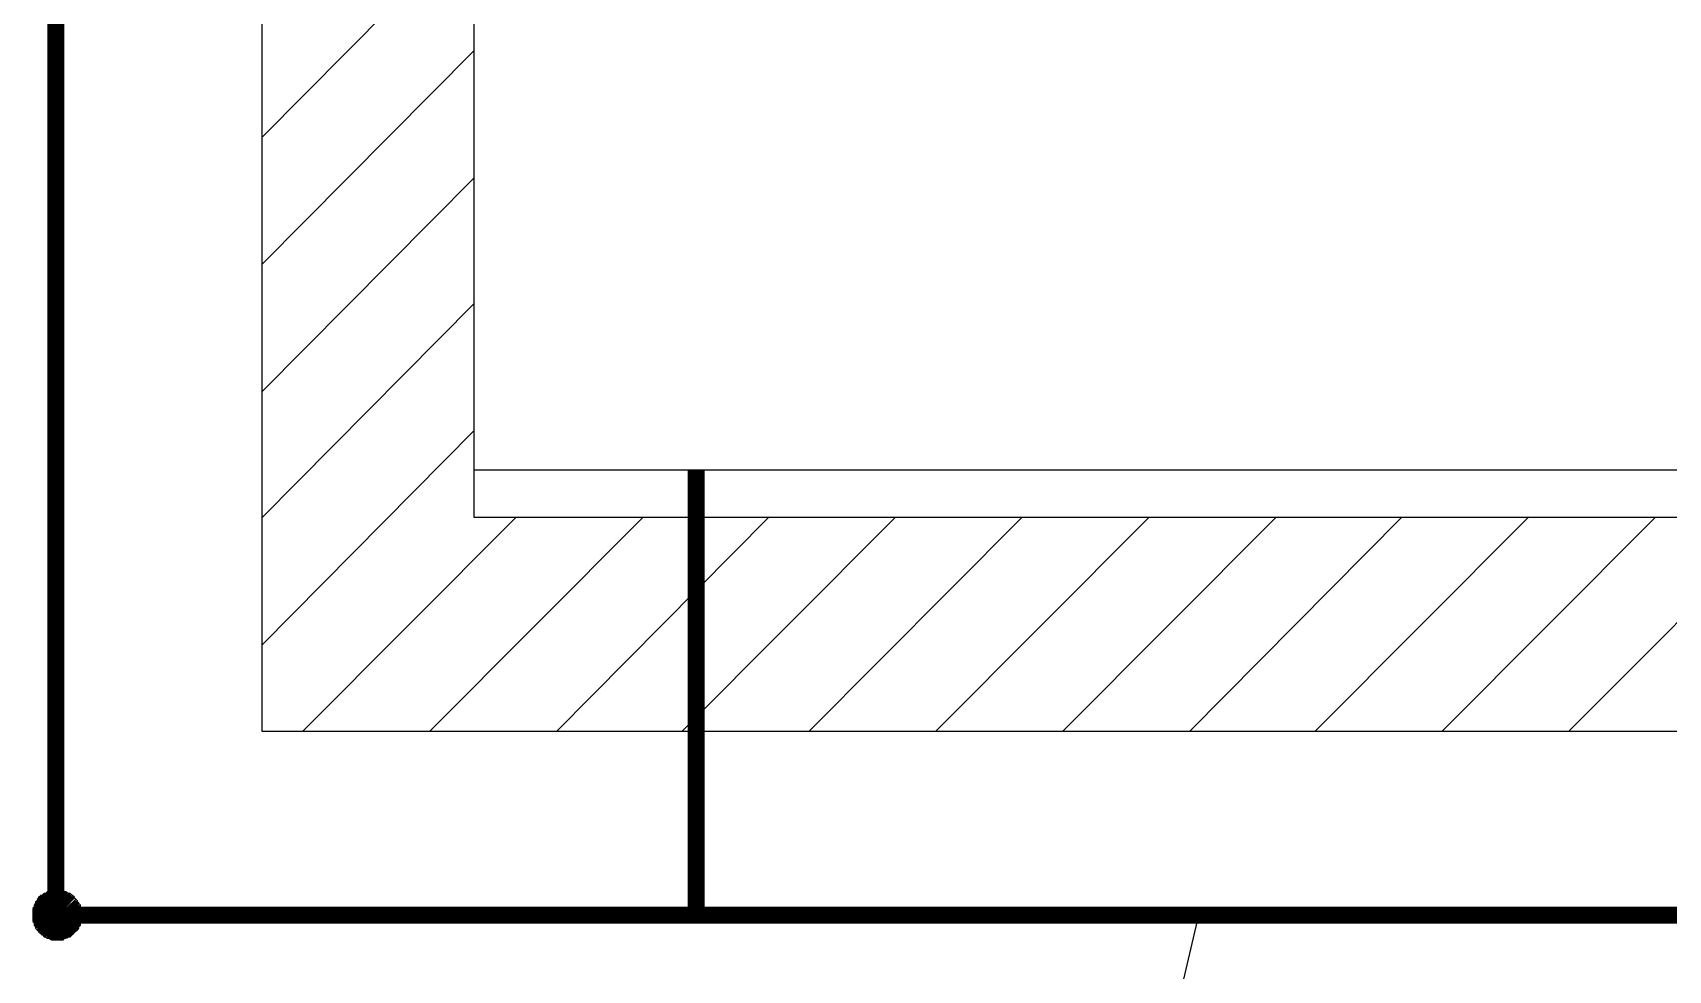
# Model space of a CAD drawing. Extents: x 2969 to 3809, y -1283 to -33.
# Drawn here: x 3070.6 to 3130.3, y -924.3 to -890.1 of the extents above; entities that cross this region are included whole.
import ezdxf

# ---------------------------------------------------------------- set-up
doc = ezdxf.new("R2010")
doc.units = 0
doc.header["$LTSCALE"] = 10
for name, color, linetype in [('填充', 8, 'Continuous'), ('轮廓', 7, 'Continuous'), ('钢筋', 4, 'Continuous')]:
    doc.layers.add(name, color=color, linetype=linetype)

msp = doc.modelspace()

# ---------------------------------------------------------------- linework, layer by layer
at = {"layer": '填充'}
for points in [[(3079.005, -893.955), (3086.739, -886.147)], [(3079.005, -898.589), (3086.739, -890.787)], [(3079.005, -903.229), (3086.739, -895.431)], [(3079.005, -907.819), (3086.739, -900.021)], [(3079.005, -912.462), (3086.739, -904.654)], [(3080.478, -915.628), (3088.266, -907.819)], [(3085.106, -915.628), (3092.894, -907.819)], [(3089.738, -915.628), (3097.472, -907.819)], [(3094.312, -915.628), (3102.101, -907.819)], [(3098.945, -915.628), (3106.722, -907.819)], [(3103.573, -915.628), (3111.354, -907.819)], [(3108.195, -915.628), (3115.983, -907.819)], [(3112.827, -915.628), (3120.561, -907.819)], [(3117.401, -915.628), (3125.189, -907.819)], [(3122.033, -915.628), (3129.821, -907.819)], [(3126.662, -915.628), (3134.45, -907.819)]]:
    msp.add_lwpolyline(points, dxfattribs=at)
at = {"layer": '轮廓'}
for points in [[(3079.005, -915.628), (3079.005, -871.267)], [(3086.739, -907.819), (3086.739, -879.024)], [(3086.739, -906.087), (3149.336, -906.087)], [(3149.336, -907.819), (3086.739, -907.819)], [(3157.124, -915.628), (3079.005, -915.628)]]:
    msp.add_lwpolyline(points, dxfattribs=at)
at = {"layer": '钢筋', "const_width": 0.625}
for points in [[(3071.482, -864.519), (3071.482, -922.324)], [(3094.836, -922.324), (3094.836, -906.087)], [(3071.482, -922.324), (3164.592, -922.324)]]:
    msp.add_lwpolyline(points, dxfattribs=at)
at = {"layer": '钢筋'}
for points in [[(3072.431, -922.324), (3072.431, -922.271), (3072.431, -922.164), (3072.377, -922.111), (3072.377, -922.066), (3072.377, -921.96), (3072.326, -921.906), (3072.271, -921.853), (3072.271, -921.799), (3072.217, -921.746), (3072.166, -921.693), (3072.111, -921.639), (3072.057, -921.586), (3072.006, -921.533), (3071.951, -921.533), (3071.846, -921.479), (3071.791, -921.479), (3071.748, -921.426), (3071.693, -921.426), (3071.588, -921.426), (3071.537, -921.426), (3071.482, -921.426), (3071.377, -921.426), (3071.322, -921.426), (3071.268, -921.479), (3071.162, -921.479), (3071.108, -921.533), (3071.057, -921.533), (3071.013, -921.586), (3070.959, -921.639), (3070.904, -921.693), (3070.853, -921.746), (3070.799, -921.799), (3070.744, -921.853), (3070.744, -921.906), (3070.693, -921.96), (3070.693, -922.066), (3070.639, -922.111), (3070.639, -922.164), (3070.639, -922.271), (3070.639, -922.324), (3070.639, -922.378), (3070.639, -922.484), (3070.639, -922.538), (3070.693, -922.591), (3070.693, -922.698), (3070.744, -922.751), (3070.744, -922.804), (3070.799, -922.858), (3070.853, -922.902), (3070.904, -922.956), (3070.959, -923.009), (3071.013, -923.062), (3071.057, -923.115), (3071.108, -923.115), (3071.162, -923.169), (3071.268, -923.169), (3071.322, -923.222), (3071.377, -923.222), (3071.482, -923.222), (3071.537, -923.222), (3071.588, -923.222), (3071.693, -923.222), (3071.748, -923.222), (3071.791, -923.169), (3071.846, -923.169), (3071.951, -923.115), (3072.006, -923.115), (3072.057, -923.062), (3072.111, -923.009), (3072.166, -922.956), (3072.217, -922.902), (3072.271, -922.858), (3072.271, -922.804), (3072.326, -922.751), (3072.377, -922.698), (3072.377, -922.591), (3072.377, -922.538), (3072.431, -922.484), (3072.431, -922.378), (3072.431, -922.324)], [(3070.639, -922.066), (3071.268, -921.426)], [(3070.639, -922.066), (3071.268, -921.426)], [(3070.639, -922.111), (3071.268, -921.426)], [(3070.639, -922.111), (3071.268, -921.426)], [(3070.639, -922.111), (3071.322, -921.426)], [(3070.639, -922.111), (3071.322, -921.426)], [(3070.639, -922.111), (3071.322, -921.426)], [(3070.639, -922.111), (3071.322, -921.426)], [(3070.639, -922.111), (3071.322, -921.426)], [(3070.639, -922.111), (3071.322, -921.426)], [(3070.639, -922.111), (3071.322, -921.426)], [(3070.639, -922.111), (3071.322, -921.426)], [(3070.639, -922.111), (3071.322, -921.426)], [(3070.639, -922.111), (3071.322, -921.426)], [(3070.639, -922.111), (3071.322, -921.426)], [(3070.639, -922.111), (3071.322, -921.426)], [(3070.639, -922.111), (3071.322, -921.426)], [(3070.639, -922.111), (3071.322, -921.426)], [(3070.639, -922.111), (3071.322, -921.426)], [(3070.639, -922.164), (3071.322, -921.426)], [(3070.639, -922.164), (3071.322, -921.426)], [(3070.639, -922.164), (3071.377, -921.426)], [(3070.639, -922.164), (3071.377, -921.426)], [(3070.639, -922.164), (3071.377, -921.426)], [(3070.639, -922.164), (3071.377, -921.426)], [(3070.639, -922.164), (3071.377, -921.426)], [(3070.639, -922.164), (3071.377, -921.426)], [(3070.639, -922.164), (3071.377, -921.426)], [(3070.639, -922.164), (3071.377, -921.426)], [(3070.639, -922.164), (3071.377, -921.426)], [(3070.639, -922.164), (3071.377, -921.426)], [(3070.639, -922.164), (3071.377, -921.426)], [(3070.639, -922.164), (3071.377, -921.426)], [(3070.639, -922.164), (3071.377, -921.426)], [(3070.639, -922.164), (3071.377, -921.426)], [(3070.639, -922.164), (3071.377, -921.426)], [(3070.639, -922.164), (3071.377, -921.426)], [(3070.639, -922.164), (3071.377, -921.426)], [(3070.639, -922.217), (3071.377, -921.426)], [(3070.639, -922.217), (3071.377, -921.426)], [(3070.639, -922.217), (3071.428, -921.426)], [(3070.639, -922.217), (3071.428, -921.426)], [(3070.639, -922.217), (3071.428, -921.426)], [(3070.639, -922.217), (3071.428, -921.426)], [(3070.639, -922.217), (3071.428, -921.426)], [(3070.639, -922.217), (3071.428, -921.426)], [(3070.639, -922.217), (3071.428, -921.426)], [(3070.639, -922.217), (3071.428, -921.426)], [(3070.639, -922.217), (3071.428, -921.426)], [(3070.639, -922.217), (3071.428, -921.426)], [(3070.639, -922.217), (3071.428, -921.426)], [(3070.639, -922.217), (3071.428, -921.426)], [(3070.639, -922.217), (3071.428, -921.426)], [(3070.639, -922.217), (3071.428, -921.426)], [(3070.639, -922.217), (3071.428, -921.426)], [(3070.639, -922.217), (3071.428, -921.426)], [(3070.639, -922.217), (3071.428, -921.426)], [(3070.639, -922.217), (3071.428, -921.426)], [(3070.639, -922.271), (3071.428, -921.426)], [(3070.639, -922.271), (3071.428, -921.426)], [(3070.639, -922.271), (3071.428, -921.426)], [(3070.639, -922.271), (3071.482, -921.426)], [(3070.639, -922.271), (3071.482, -921.426)], [(3070.639, -922.271), (3071.482, -921.426)], [(3070.639, -922.271), (3071.482, -921.426)], [(3070.639, -922.271), (3071.482, -921.426)], [(3070.639, -922.271), (3071.482, -921.426)], [(3070.639, -922.271), (3071.482, -921.426)], [(3070.639, -922.271), (3071.482, -921.426)], [(3070.639, -922.271), (3071.482, -921.426)], [(3070.639, -922.271), (3071.482, -921.426)], [(3070.639, -922.271), (3071.482, -921.426)], [(3070.639, -922.271), (3071.482, -921.426)], [(3070.639, -922.271), (3071.482, -921.426)], [(3070.639, -922.271), (3071.482, -921.426)], [(3070.639, -922.271), (3071.482, -921.426)], [(3070.639, -922.271), (3071.482, -921.426)], [(3070.639, -922.271), (3071.482, -921.426)], [(3070.639, -922.271), (3071.482, -921.426)], [(3070.639, -922.324), (3071.482, -921.426)], [(3070.639, -922.324), (3071.482, -921.426)], [(3070.639, -922.324), (3071.482, -921.426)], [(3070.639, -922.324), (3071.537, -921.426)], [(3070.639, -922.324), (3071.537, -921.426)], [(3070.639, -922.324), (3071.537, -921.426)], [(3070.639, -922.324), (3071.537, -921.426)], [(3070.639, -922.324), (3071.537, -921.426)], [(3070.639, -922.324), (3071.537, -921.426)], [(3070.639, -922.324), (3071.537, -921.426)], [(3070.639, -922.324), (3071.537, -921.426)], [(3070.639, -922.324), (3071.537, -921.426)], [(3070.639, -922.324), (3071.537, -921.426)], [(3070.639, -922.324), (3071.537, -921.426)], [(3070.639, -922.324), (3071.537, -921.426)], [(3070.639, -922.324), (3071.537, -921.426)], [(3070.639, -922.324), (3071.537, -921.426)], [(3070.639, -922.324), (3071.537, -921.426)], [(3070.639, -922.324), (3071.537, -921.426)], [(3070.639, -922.324), (3071.537, -921.426)], [(3070.639, -922.324), (3071.537, -921.426)], [(3070.639, -922.324), (3071.537, -921.426)], [(3070.639, -922.324), (3071.537, -921.426)], [(3070.639, -922.378), (3071.537, -921.426)], [(3070.639, -922.378), (3071.537, -921.426)], [(3070.639, -922.378), (3071.537, -921.426)], [(3070.639, -922.378), (3071.588, -921.426)], [(3070.639, -922.378), (3071.588, -921.426)], [(3070.639, -922.378), (3071.588, -921.426)], [(3070.639, -922.378), (3071.588, -921.426)], [(3070.639, -922.378), (3071.588, -921.426)], [(3070.639, -922.378), (3071.588, -921.426)], [(3070.639, -922.378), (3071.588, -921.426)], [(3070.639, -922.378), (3071.588, -921.426)], [(3070.639, -922.378), (3071.588, -921.426)], [(3070.639, -922.378), (3071.588, -921.426)], [(3070.639, -922.378), (3071.588, -921.426)], [(3070.639, -922.378), (3071.588, -921.426)], [(3070.639, -922.378), (3071.588, -921.426)], [(3070.639, -922.378), (3071.588, -921.426)], [(3070.639, -922.378), (3071.588, -921.426)], [(3070.639, -922.378), (3071.588, -921.426)], [(3070.639, -922.378), (3071.588, -921.426)], [(3070.639, -922.378), (3071.588, -921.426)], [(3070.639, -922.378), (3071.588, -921.426)], [(3070.639, -922.378), (3071.588, -921.426)], [(3070.639, -922.378), (3071.588, -921.426)], [(3070.639, -922.431), (3071.588, -921.426)], [(3070.639, -922.431), (3071.588, -921.426)], [(3070.639, -922.431), (3071.588, -921.426)], [(3070.639, -922.431), (3071.642, -921.426)], [(3070.639, -922.431), (3071.642, -921.426)], [(3070.639, -922.431), (3071.642, -921.426)], [(3070.639, -922.431), (3071.642, -921.426)], [(3070.639, -922.431), (3071.642, -921.426)], [(3070.639, -922.431), (3071.642, -921.426)], [(3070.639, -922.431), (3071.642, -921.426)], [(3070.639, -922.431), (3071.642, -921.426)], [(3070.639, -922.431), (3071.642, -921.426)], [(3070.639, -922.431), (3071.642, -921.426)], [(3070.639, -922.431), (3071.642, -921.426)], [(3070.639, -922.431), (3071.642, -921.426)], [(3070.639, -922.431), (3071.642, -921.426)], [(3070.639, -922.431), (3071.642, -921.426)], [(3070.639, -922.431), (3071.642, -921.426)], [(3070.639, -922.431), (3071.642, -921.426)], [(3070.639, -922.431), (3071.642, -921.426)], [(3070.639, -922.431), (3071.642, -921.426)], [(3070.639, -922.431), (3071.642, -921.426)], [(3070.639, -922.431), (3071.642, -921.426)], [(3070.639, -922.431), (3071.642, -921.426)], [(3070.639, -922.431), (3071.642, -921.426)], [(3070.639, -922.431), (3071.642, -921.426)], [(3070.639, -922.484), (3071.642, -921.426)], [(3070.639, -922.484), (3071.642, -921.426)], [(3070.639, -922.484), (3071.642, -921.426)], [(3070.639, -922.484), (3071.693, -921.426)], [(3070.639, -922.484), (3071.693, -921.426)], [(3070.639, -922.484), (3071.693, -921.426)], [(3070.639, -922.484), (3071.693, -921.426)], [(3070.639, -922.484), (3071.693, -921.426)], [(3070.639, -922.484), (3071.693, -921.426)], [(3070.639, -922.484), (3071.693, -921.426)], [(3070.639, -922.484), (3071.693, -921.426)], [(3070.639, -922.484), (3071.693, -921.426)], [(3070.639, -922.484), (3071.693, -921.426)], [(3070.639, -922.484), (3071.693, -921.426)], [(3070.639, -922.484), (3071.693, -921.426)], [(3070.639, -922.484), (3071.693, -921.426)], [(3070.639, -922.484), (3071.693, -921.426)], [(3070.639, -922.484), (3071.693, -921.426)], [(3070.639, -922.484), (3071.693, -921.426)], [(3070.639, -922.484), (3071.693, -921.426)], [(3070.639, -922.484), (3071.693, -921.426)], [(3070.639, -922.484), (3071.693, -921.426)], [(3070.639, -922.484), (3071.693, -921.426)], [(3070.639, -922.484), (3071.693, -921.426)], [(3070.639, -922.484), (3071.693, -921.426)], [(3070.639, -922.484), (3071.693, -921.426)], [(3070.639, -922.538), (3071.693, -921.426)], [(3070.639, -922.538), (3071.693, -921.426)], [(3070.639, -922.538), (3071.693, -921.426)], [(3070.639, -922.538), (3071.693, -921.426)], [(3070.639, -922.538), (3071.748, -921.426)], [(3070.639, -922.538), (3071.748, -921.426)], [(3070.639, -922.538), (3071.748, -921.426)], [(3070.639, -922.538), (3071.748, -921.426)], [(3070.639, -922.538), (3071.748, -921.426)], [(3070.639, -922.538), (3071.748, -921.426)], [(3070.639, -922.538), (3071.748, -921.426)], [(3070.639, -922.538), (3071.748, -921.426)], [(3070.639, -922.538), (3071.748, -921.426)], [(3070.639, -922.538), (3071.748, -921.426)], [(3070.639, -922.538), (3071.748, -921.426)], [(3070.639, -922.538), (3071.748, -921.426)], [(3070.639, -922.538), (3071.748, -921.426)], [(3070.639, -922.538), (3071.748, -921.426)], [(3070.639, -922.538), (3071.748, -921.426)], [(3070.639, -922.538), (3071.748, -921.426)], [(3070.639, -922.538), (3071.748, -921.426)], [(3070.639, -922.538), (3071.748, -921.426)], [(3070.639, -922.538), (3071.748, -921.426)], [(3070.639, -922.538), (3071.748, -921.426)], [(3070.639, -922.538), (3071.748, -921.426)], [(3070.639, -922.538), (3071.748, -921.426)], [(3070.639, -922.538), (3071.748, -921.426)], [(3070.639, -922.538), (3071.748, -921.426)], [(3070.639, -922.538), (3071.748, -921.426)], [(3070.639, -922.591), (3071.748, -921.426)], [(3070.639, -922.066), (3071.268, -921.479)], [(3070.639, -922.066), (3071.268, -921.479)], [(3070.639, -922.066), (3071.268, -921.479)], [(3070.639, -922.066), (3071.268, -921.479)], [(3070.639, -922.066), (3071.268, -921.479)], [(3070.639, -922.066), (3071.268, -921.479)], [(3070.639, -922.591), (3071.748, -921.479)], [(3070.639, -922.591), (3071.748, -921.479)], [(3070.639, -922.591), (3071.748, -921.479)], [(3070.639, -922.591), (3071.791, -921.479)], [(3070.639, -922.591), (3071.791, -921.479)], [(3070.639, -922.591), (3071.791, -921.479)], [(3070.639, -922.591), (3071.791, -921.479)], [(3070.639, -922.591), (3071.791, -921.479)], [(3070.639, -922.591), (3071.791, -921.479)], [(3070.639, -922.591), (3071.791, -921.479)], [(3070.639, -922.591), (3071.791, -921.479)], [(3070.693, -921.96), (3071.162, -921.479)], [(3070.693, -921.96), (3071.162, -921.479)], [(3070.693, -921.96), (3071.162, -921.479)], [(3070.693, -921.96), (3071.162, -921.479)], [(3070.693, -921.96), (3071.162, -921.479)], [(3070.693, -921.96), (3071.162, -921.479)], [(3070.693, -921.96), (3071.162, -921.479)], [(3070.693, -921.96), (3071.162, -921.479)], [(3070.693, -921.96), (3071.162, -921.479)], [(3070.693, -921.96), (3071.162, -921.479)], [(3070.693, -921.96), (3071.162, -921.479)], [(3070.693, -922.013), (3071.162, -921.479)], [(3070.693, -922.013), (3071.217, -921.479)], [(3070.693, -922.013), (3071.217, -921.479)], [(3070.693, -922.013), (3071.217, -921.479)], [(3070.693, -922.013), (3071.217, -921.479)], [(3070.693, -922.013), (3071.217, -921.479)], [(3070.693, -922.013), (3071.217, -921.479)], [(3070.693, -922.013), (3071.217, -921.479)], [(3070.693, -922.013), (3071.217, -921.479)], [(3070.693, -922.013), (3071.217, -921.479)], [(3070.693, -922.013), (3071.217, -921.479)], [(3070.693, -922.013), (3071.217, -921.479)], [(3070.693, -922.013), (3071.217, -921.479)], [(3070.693, -922.013), (3071.217, -921.479)], [(3070.693, -922.066), (3071.217, -921.479)], [(3070.693, -922.066), (3071.217, -921.479)], [(3070.693, -922.066), (3071.268, -921.479)], [(3070.693, -922.066), (3071.268, -921.479)], [(3070.693, -922.066), (3071.268, -921.479)], [(3070.693, -922.066), (3071.268, -921.479)], [(3070.693, -922.066), (3071.268, -921.479)], [(3070.693, -922.066), (3071.268, -921.479)], [(3070.693, -922.591), (3071.791, -921.479)], [(3070.693, -922.591), (3071.791, -921.479)], [(3070.693, -922.591), (3071.791, -921.479)], [(3070.693, -922.591), (3071.791, -921.479)], [(3070.693, -922.591), (3071.791, -921.479)], [(3070.693, -922.591), (3071.791, -921.479)], [(3070.693, -922.591), (3071.791, -921.479)], [(3070.693, -922.591), (3071.791, -921.479)], [(3070.693, -922.591), (3071.791, -921.479)], [(3070.693, -922.591), (3071.791, -921.479)], [(3070.693, -922.591), (3071.791, -921.479)], [(3070.693, -922.591), (3071.791, -921.479)], [(3070.693, -922.591), (3071.791, -921.479)], [(3070.693, -922.591), (3071.791, -921.479)], [(3070.693, -922.591), (3071.791, -921.479)], [(3070.693, -922.591), (3071.791, -921.479)], [(3070.693, -922.591), (3071.791, -921.479)], [(3070.693, -922.645), (3071.791, -921.479)], [(3070.693, -922.645), (3071.791, -921.479)], [(3070.693, -922.645), (3071.791, -921.479)], [(3070.693, -922.645), (3071.791, -921.479)], [(3070.693, -922.645), (3071.791, -921.479)], [(3070.693, -922.645), (3071.846, -921.479)], [(3070.693, -922.645), (3071.846, -921.479)], [(3070.693, -922.645), (3071.846, -921.479)], [(3070.693, -922.645), (3071.846, -921.479)], [(3070.693, -922.645), (3071.846, -921.479)], [(3070.693, -922.645), (3071.846, -921.479)], [(3070.693, -922.645), (3071.846, -921.479)], [(3070.693, -922.645), (3071.846, -921.479)], [(3070.693, -922.645), (3071.846, -921.479)], [(3070.693, -922.645), (3071.846, -921.479)], [(3070.693, -922.645), (3071.846, -921.479)], [(3070.693, -922.645), (3071.846, -921.479)], [(3070.693, -922.645), (3071.846, -921.479)], [(3070.693, -922.645), (3071.846, -921.479)], [(3070.693, -922.645), (3071.846, -921.479)], [(3070.693, -922.645), (3071.846, -921.479)], [(3070.693, -922.645), (3071.846, -921.479)], [(3070.693, -922.645), (3071.846, -921.479)], [(3070.693, -922.645), (3071.846, -921.479)], [(3070.693, -922.645), (3071.846, -921.479)], [(3070.693, -922.645), (3071.846, -921.479)], [(3070.693, -922.645), (3071.846, -921.479)], [(3070.693, -922.645), (3071.846, -921.479)], [(3070.693, -922.645), (3071.846, -921.479)], [(3070.693, -922.645), (3071.846, -921.479)], [(3070.693, -922.645), (3071.846, -921.479)], [(3070.693, -922.645), (3071.846, -921.479)], [(3070.693, -922.698), (3071.846, -921.479)], [(3070.693, -922.698), (3071.846, -921.479)], [(3070.693, -922.698), (3071.846, -921.479)], [(3070.693, -922.698), (3071.846, -921.479)], [(3070.693, -922.698), (3071.9, -921.479)], [(3070.693, -922.698), (3071.9, -921.479)], [(3070.693, -922.698), (3071.9, -921.479)], [(3070.693, -922.698), (3071.9, -921.479)], [(3070.693, -922.698), (3071.9, -921.479)], [(3070.693, -922.698), (3071.9, -921.479)], [(3070.693, -922.698), (3071.9, -921.479)], [(3070.693, -922.698), (3071.9, -921.479)], [(3070.693, -922.698), (3071.9, -921.479)], [(3070.693, -922.698), (3071.9, -921.479)], [(3070.693, -922.698), (3071.9, -921.479)], [(3070.693, -922.698), (3071.9, -921.479)], [(3070.693, -922.698), (3071.9, -921.479)], [(3070.693, -922.698), (3071.9, -921.479)], [(3070.693, -922.698), (3071.9, -921.479)], [(3070.693, -922.698), (3071.9, -921.479)], [(3070.693, -922.698), (3071.9, -921.479)], [(3070.693, -922.698), (3071.9, -921.479)], [(3070.693, -922.698), (3071.9, -921.479)], [(3070.693, -922.698), (3071.9, -921.479)], [(3070.693, -921.96), (3071.108, -921.533)], [(3070.693, -921.96), (3071.162, -921.533)], [(3070.693, -922.698), (3071.9, -921.533)], [(3070.693, -922.698), (3071.9, -921.533)], [(3070.693, -922.698), (3071.9, -921.533)], [(3070.693, -922.698), (3071.9, -921.533)], [(3070.693, -922.698), (3071.9, -921.533)], [(3070.693, -922.698), (3071.9, -921.533)], [(3070.693, -922.698), (3071.9, -921.533)], [(3070.693, -922.698), (3071.9, -921.533)], [(3070.744, -921.853), (3071.057, -921.533)], [(3070.744, -921.853), (3071.057, -921.533)], [(3070.744, -921.853), (3071.057, -921.533)], [(3070.744, -921.853), (3071.057, -921.533)], [(3070.744, -921.853), (3071.057, -921.533)], [(3070.744, -921.906), (3071.057, -921.533)], [(3070.744, -921.906), (3071.057, -921.533)], [(3070.744, -921.906), (3071.108, -921.533)], [(3070.744, -921.906), (3071.108, -921.533)], [(3070.744, -921.906), (3071.108, -921.533)], [(3070.744, -921.906), (3071.108, -921.533)], [(3070.744, -921.906), (3071.108, -921.533)], [(3070.744, -921.906), (3071.108, -921.533)], [(3070.744, -921.906), (3071.108, -921.533)], [(3070.744, -921.906), (3071.108, -921.533)], [(3070.744, -921.906), (3071.108, -921.533)], [(3070.744, -922.698), (3071.9, -921.533)], [(3070.744, -922.751), (3071.9, -921.533)], [(3070.744, -922.751), (3071.9, -921.533)], [(3070.744, -922.751), (3071.9, -921.533)], [(3070.744, -922.751), (3071.9, -921.533)], [(3070.744, -922.751), (3071.9, -921.533)], [(3070.744, -922.751), (3071.951, -921.533)], [(3070.744, -922.751), (3071.951, -921.533)], [(3070.744, -922.751), (3071.951, -921.533)], [(3070.744, -922.751), (3071.951, -921.533)], [(3070.744, -922.751), (3071.951, -921.533)], [(3070.744, -922.751), (3071.951, -921.533)], [(3070.744, -922.751), (3071.951, -921.533)], [(3070.744, -922.751), (3071.951, -921.533)], [(3070.744, -922.751), (3071.951, -921.533)], [(3070.744, -922.751), (3071.951, -921.533)], [(3070.744, -922.751), (3071.951, -921.533)], [(3070.744, -922.751), (3071.951, -921.533)], [(3070.744, -922.751), (3071.951, -921.533)], [(3070.744, -922.751), (3071.951, -921.533)], [(3070.744, -922.751), (3071.951, -921.533)], [(3070.744, -922.751), (3071.951, -921.533)], [(3070.744, -922.751), (3071.951, -921.533)], [(3070.744, -922.751), (3071.951, -921.533)], [(3070.744, -922.751), (3071.951, -921.533)], [(3070.744, -922.751), (3071.951, -921.533)], [(3070.744, -922.751), (3071.951, -921.533)], [(3070.744, -922.751), (3071.951, -921.533)], [(3070.744, -922.751), (3071.951, -921.533)], [(3070.744, -922.751), (3071.951, -921.533)], [(3070.744, -922.751), (3071.951, -921.533)], [(3070.744, -922.751), (3071.951, -921.533)], [(3070.744, -922.751), (3071.951, -921.533)], [(3070.744, -922.751), (3071.951, -921.533)], [(3070.744, -922.751), (3071.951, -921.533)], [(3070.744, -922.751), (3071.951, -921.533)], [(3070.744, -922.804), (3071.951, -921.533)], [(3070.744, -922.804), (3071.951, -921.533)], [(3070.744, -922.804), (3071.951, -921.533)], [(3070.744, -922.804), (3071.951, -921.533)], [(3070.744, -922.804), (3071.951, -921.533)], [(3070.744, -922.804), (3072.006, -921.533)], [(3070.744, -922.804), (3072.006, -921.533)], [(3070.744, -922.804), (3072.006, -921.533)], [(3070.744, -922.804), (3072.006, -921.533)], [(3070.744, -922.804), (3072.006, -921.533)], [(3070.744, -922.804), (3072.006, -921.533)], [(3070.744, -922.804), (3072.006, -921.533)], [(3070.744, -922.804), (3072.006, -921.533)], [(3070.744, -922.804), (3072.006, -921.533)], [(3070.744, -922.804), (3072.006, -921.533)], [(3070.744, -922.804), (3072.006, -921.533)], [(3070.744, -922.804), (3072.006, -921.533)], [(3070.744, -922.804), (3072.006, -921.533)], [(3070.744, -922.804), (3072.006, -921.533)], [(3070.744, -922.804), (3072.006, -921.533)], [(3070.744, -922.804), (3072.006, -921.533)], [(3070.744, -921.853), (3071.057, -921.586)], [(3070.744, -921.853), (3071.057, -921.586)], [(3070.744, -922.804), (3072.006, -921.586)], [(3070.744, -922.804), (3072.006, -921.586)], [(3070.744, -922.804), (3072.006, -921.586)], [(3070.744, -922.804), (3072.006, -921.586)], [(3070.744, -922.804), (3072.006, -921.586)], [(3070.744, -922.804), (3072.006, -921.586)], [(3070.799, -921.799), (3070.959, -921.586)], [(3070.799, -921.799), (3071.013, -921.586)], [(3070.799, -921.799), (3071.013, -921.586)], [(3070.799, -921.799), (3071.013, -921.586)], [(3070.799, -921.799), (3071.013, -921.586)], [(3070.799, -921.799), (3071.013, -921.586)], [(3070.799, -921.799), (3071.013, -921.586)], [(3070.799, -921.853), (3071.013, -921.586)], [(3070.799, -922.804), (3072.006, -921.586)], [(3070.799, -922.804), (3072.006, -921.586)], [(3070.799, -922.804), (3072.006, -921.586)], [(3070.799, -922.804), (3072.006, -921.586)], [(3070.799, -922.804), (3072.006, -921.586)], [(3070.799, -922.804), (3072.006, -921.586)], [(3070.799, -922.804), (3072.006, -921.586)], [(3070.799, -922.804), (3072.006, -921.586)], [(3070.799, -922.804), (3072.006, -921.586)], [(3070.799, -922.804), (3072.006, -921.586)], [(3070.799, -922.858), (3072.006, -921.586)], [(3070.799, -922.858), (3072.006, -921.586)], [(3070.799, -922.858), (3072.006, -921.586)], [(3070.799, -922.858), (3072.006, -921.586)], [(3070.799, -922.858), (3072.006, -921.586)], [(3070.799, -922.858), (3072.057, -921.586)], [(3070.799, -922.858), (3072.057, -921.586)], [(3070.799, -922.858), (3072.057, -921.586)], [(3070.799, -922.858), (3072.057, -921.586)], [(3070.799, -922.858), (3072.057, -921.586)], [(3070.799, -922.858), (3072.057, -921.586)], [(3070.799, -922.858), (3072.057, -921.586)], [(3070.799, -922.858), (3072.057, -921.586)], [(3070.799, -922.858), (3072.057, -921.586)], [(3070.799, -922.858), (3072.057, -921.586)], [(3070.799, -922.858), (3072.057, -921.586)], [(3070.799, -922.858), (3072.057, -921.586)], [(3070.799, -922.858), (3072.057, -921.586)], [(3070.799, -922.858), (3072.057, -921.586)], [(3070.799, -922.858), (3072.057, -921.586)], [(3070.799, -922.858), (3072.057, -921.586)], [(3070.799, -922.858), (3072.057, -921.586)], [(3070.799, -922.858), (3072.057, -921.586)], [(3070.799, -922.858), (3072.057, -921.586)], [(3070.799, -922.858), (3072.057, -921.586)], [(3070.799, -922.858), (3072.057, -921.586)], [(3070.799, -922.858), (3072.057, -921.586)], [(3070.799, -922.858), (3072.057, -921.586)], [(3070.799, -922.858), (3072.057, -921.586)], [(3070.799, -922.858), (3072.057, -921.586)], [(3070.799, -922.858), (3072.057, -921.586)], [(3070.799, -922.858), (3072.057, -921.586)], [(3070.799, -922.858), (3072.057, -921.586)], [(3070.799, -922.858), (3072.057, -921.586)], [(3070.799, -922.858), (3072.057, -921.586)], [(3070.799, -922.858), (3072.057, -921.586)], [(3070.799, -922.858), (3072.057, -921.586)], [(3070.799, -922.858), (3072.057, -921.586)], [(3070.799, -922.858), (3072.057, -921.586)], [(3070.799, -921.746), (3070.959, -921.639)], [(3070.799, -922.902), (3072.057, -921.639)], [(3070.799, -922.902), (3072.057, -921.639)], [(3070.799, -922.902), (3072.057, -921.639)], [(3070.799, -922.902), (3072.057, -921.639)], [(3070.799, -922.902), (3072.057, -921.639)], [(3070.799, -922.902), (3072.057, -921.639)], [(3070.853, -921.693), (3070.904, -921.639)], [(3070.853, -921.746), (3070.959, -921.639)], [(3070.853, -921.746), (3070.959, -921.639)], [(3070.853, -922.902), (3072.111, -921.639)], [(3070.853, -922.902), (3072.111, -921.639)], [(3070.853, -922.902), (3072.111, -921.639)], [(3070.853, -922.902), (3072.111, -921.639)], [(3070.853, -922.902), (3072.111, -921.639)], [(3070.853, -922.902), (3072.111, -921.639)], [(3070.853, -922.902), (3072.111, -921.639)], [(3070.853, -922.902), (3072.111, -921.639)], [(3070.853, -922.902), (3072.111, -921.639)], [(3070.853, -922.902), (3072.111, -921.639)], [(3070.853, -922.902), (3072.111, -921.639)], [(3070.853, -922.902), (3072.111, -921.639)], [(3070.853, -922.902), (3072.111, -921.639)], [(3070.853, -922.902), (3072.111, -921.639)], [(3070.853, -922.902), (3072.111, -921.639)], [(3070.853, -922.902), (3072.111, -921.639)], [(3070.853, -922.902), (3072.111, -921.639)], [(3070.853, -922.902), (3072.111, -921.639)], [(3070.853, -922.902), (3072.111, -921.639)], [(3070.853, -922.902), (3072.111, -921.639)], [(3070.853, -922.902), (3072.111, -921.639)], [(3070.853, -922.902), (3072.111, -921.639)], [(3070.853, -922.902), (3072.111, -921.639)], [(3070.853, -922.902), (3072.111, -921.639)], [(3070.853, -922.902), (3072.111, -921.639)], [(3070.853, -922.902), (3072.111, -921.639)], [(3070.853, -922.902), (3072.111, -921.639)], [(3070.853, -922.902), (3072.111, -921.639)], [(3070.853, -922.902), (3072.111, -921.639)], [(3070.853, -922.902), (3072.111, -921.639)], [(3070.853, -922.902), (3072.111, -921.639)], [(3070.853, -922.902), (3072.111, -921.639)], [(3070.853, -922.902), (3072.111, -921.639)], [(3070.853, -922.902), (3072.111, -921.639)], [(3070.853, -922.902), (3072.111, -921.639)], [(3070.853, -922.902), (3072.111, -921.639)], [(3070.853, -922.956), (3072.111, -921.639)], [(3070.853, -922.956), (3072.111, -921.639)], [(3070.853, -922.956), (3072.111, -921.639)], [(3070.853, -922.956), (3072.111, -921.639)], [(3070.853, -922.956), (3072.111, -921.639)], [(3070.853, -922.956), (3072.111, -921.639)], [(3070.853, -922.956), (3072.166, -921.639)], [(3070.853, -922.956), (3072.166, -921.693)], [(3070.853, -922.956), (3072.166, -921.693)], [(3070.853, -922.956), (3072.166, -921.693)], [(3070.853, -922.956), (3072.166, -921.693)], [(3070.853, -922.956), (3072.166, -921.693)], [(3070.853, -922.956), (3072.166, -921.693)], [(3070.904, -922.956), (3072.166, -921.693)], [(3070.904, -922.956), (3072.166, -921.693)], [(3070.904, -922.956), (3072.166, -921.693)], [(3070.904, -922.956), (3072.166, -921.693)], [(3070.904, -922.956), (3072.166, -921.693)], [(3070.904, -922.956), (3072.166, -921.693)], [(3070.904, -922.956), (3072.166, -921.693)], [(3070.904, -922.956), (3072.166, -921.693)], [(3070.904, -922.956), (3072.166, -921.693)], [(3070.904, -922.956), (3072.166, -921.693)], [(3070.904, -922.956), (3072.166, -921.693)], [(3070.904, -922.956), (3072.166, -921.693)], [(3070.904, -922.956), (3072.166, -921.693)], [(3070.904, -922.956), (3072.166, -921.693)], [(3070.904, -922.956), (3072.166, -921.693)], [(3070.904, -922.956), (3072.166, -921.693)], [(3070.904, -922.956), (3072.166, -921.693)], [(3070.904, -922.956), (3072.166, -921.693)], [(3070.904, -922.956), (3072.166, -921.693)], [(3070.904, -922.956), (3072.166, -921.693)], [(3070.904, -922.956), (3072.166, -921.693)], [(3070.904, -922.956), (3072.166, -921.693)], [(3070.904, -922.956), (3072.166, -921.693)], [(3070.904, -922.956), (3072.166, -921.693)], [(3070.904, -922.956), (3072.166, -921.693)], [(3070.904, -922.956), (3072.166, -921.693)], [(3070.904, -922.956), (3072.166, -921.693)], [(3070.904, -922.956), (3072.166, -921.693)], [(3070.904, -922.956), (3072.166, -921.693)], [(3070.904, -922.956), (3072.166, -921.693)], [(3070.904, -922.956), (3072.166, -921.693)], [(3070.904, -922.956), (3072.166, -921.693)], [(3070.904, -923.009), (3072.166, -921.693)], [(3070.904, -923.009), (3072.166, -921.693)], [(3070.904, -923.009), (3072.166, -921.693)], [(3070.904, -923.009), (3072.166, -921.693)], [(3070.904, -923.009), (3072.166, -921.693)], [(3070.904, -923.009), (3072.166, -921.693)], [(3070.904, -923.009), (3072.166, -921.693)], [(3070.904, -923.009), (3072.217, -921.746)], [(3070.904, -923.009), (3072.217, -921.746)], [(3070.904, -923.009), (3072.217, -921.746)], [(3070.904, -923.009), (3072.217, -921.746)], [(3070.904, -923.009), (3072.217, -921.746)], [(3070.959, -923.009), (3072.217, -921.746)], [(3070.959, -923.009), (3072.217, -921.746)], [(3070.959, -923.009), (3072.217, -921.746)], [(3070.959, -923.009), (3072.217, -921.746)], [(3070.959, -923.009), (3072.217, -921.746)], [(3070.959, -923.009), (3072.217, -921.746)], [(3070.959, -923.009), (3072.217, -921.746)], [(3070.959, -923.009), (3072.217, -921.746)], [(3070.959, -923.009), (3072.217, -921.746)], [(3070.959, -923.009), (3072.217, -921.746)], [(3070.959, -923.009), (3072.217, -921.746)], [(3070.959, -923.009), (3072.217, -921.746)], [(3070.959, -923.009), (3072.217, -921.746)], [(3070.959, -923.009), (3072.217, -921.746)], [(3070.959, -923.009), (3072.217, -921.746)], [(3070.959, -923.009), (3072.217, -921.746)], [(3070.959, -923.009), (3072.217, -921.746)], [(3070.959, -923.009), (3072.217, -921.746)], [(3070.959, -923.009), (3072.217, -921.746)], [(3070.959, -923.009), (3072.217, -921.746)], [(3070.959, -923.009), (3072.217, -921.746)], [(3070.959, -923.009), (3072.217, -921.746)], [(3070.959, -923.009), (3072.217, -921.746)], [(3070.959, -923.009), (3072.217, -921.746)], [(3070.959, -923.009), (3072.217, -921.746)], [(3070.959, -923.009), (3072.217, -921.746)], [(3070.959, -923.009), (3072.217, -921.746)], [(3070.959, -923.009), (3072.217, -921.746)], [(3070.959, -923.009), (3072.217, -921.746)], [(3070.959, -923.009), (3072.217, -921.746)], [(3070.959, -923.009), (3072.217, -921.746)], [(3070.959, -923.009), (3072.217, -921.746)], [(3070.959, -923.009), (3072.217, -921.746)], [(3070.959, -923.009), (3072.217, -921.746)], [(3070.959, -923.009), (3072.217, -921.746)], [(3070.959, -923.009), (3072.217, -921.746)], [(3070.959, -923.009), (3072.217, -921.746)], [(3070.959, -923.009), (3072.217, -921.799)], [(3070.959, -923.062), (3072.217, -921.799)], [(3070.959, -923.062), (3072.217, -921.799)], [(3070.959, -923.062), (3072.217, -921.799)], [(3070.959, -923.062), (3072.217, -921.799)], [(3071.013, -923.062), (3072.217, -921.799)], [(3071.013, -923.062), (3072.217, -921.799)], [(3071.013, -923.062), (3072.217, -921.799)], [(3071.013, -923.062), (3072.271, -921.799)], [(3071.013, -923.062), (3072.271, -921.799)], [(3071.013, -923.062), (3072.271, -921.799)], [(3071.013, -923.062), (3072.271, -921.799)], [(3071.013, -923.062), (3072.271, -921.799)], [(3071.013, -923.062), (3072.271, -921.799)], [(3071.013, -923.062), (3072.271, -921.799)], [(3071.013, -923.062), (3072.271, -921.799)], [(3071.013, -923.062), (3072.271, -921.799)], [(3071.013, -923.062), (3072.271, -921.799)], [(3071.013, -923.062), (3072.271, -921.799)], [(3071.013, -923.062), (3072.271, -921.799)], [(3071.013, -923.062), (3072.271, -921.799)], [(3071.013, -923.062), (3072.271, -921.799)], [(3071.013, -923.062), (3072.271, -921.799)], [(3071.013, -923.062), (3072.271, -921.799)], [(3071.013, -923.062), (3072.271, -921.799)], [(3071.013, -923.062), (3072.271, -921.799)], [(3071.013, -923.062), (3072.271, -921.799)], [(3071.013, -923.062), (3072.271, -921.799)], [(3071.013, -923.062), (3072.271, -921.799)], [(3071.013, -923.062), (3072.271, -921.799)], [(3071.013, -923.062), (3072.271, -921.799)], [(3071.013, -923.062), (3072.271, -921.799)], [(3071.013, -923.062), (3072.271, -921.799)], [(3071.013, -923.062), (3072.271, -921.799)], [(3071.013, -923.062), (3072.271, -921.799)], [(3071.013, -923.062), (3072.271, -921.799)], [(3071.013, -923.062), (3072.271, -921.799)], [(3071.013, -923.062), (3072.271, -921.799)], [(3071.013, -923.062), (3072.271, -921.799)], [(3071.013, -923.062), (3072.271, -921.853)], [(3071.013, -923.062), (3072.271, -921.853)], [(3071.013, -923.062), (3072.271, -921.853)], [(3071.013, -923.062), (3072.271, -921.853)], [(3071.013, -923.062), (3072.271, -921.853)], [(3071.057, -923.062), (3072.271, -921.853)], [(3071.057, -923.062), (3072.271, -921.853)], [(3071.057, -923.062), (3072.271, -921.853)], [(3071.057, -923.062), (3072.271, -921.853)], [(3071.057, -923.062), (3072.271, -921.853)], [(3071.057, -923.062), (3072.271, -921.853)], [(3071.057, -923.062), (3072.271, -921.853)], [(3071.057, -923.062), (3072.271, -921.853)], [(3071.057, -923.062), (3072.271, -921.853)], [(3071.057, -923.062), (3072.271, -921.853)], [(3071.057, -923.062), (3072.271, -921.853)], [(3071.057, -923.062), (3072.271, -921.853)], [(3071.057, -923.115), (3072.271, -921.853)], [(3071.057, -923.115), (3072.271, -921.853)], [(3071.057, -923.115), (3072.271, -921.853)], [(3071.057, -923.115), (3072.271, -921.853)], [(3071.057, -923.115), (3072.271, -921.853)], [(3071.057, -923.115), (3072.271, -921.853)], [(3071.057, -923.115), (3072.271, -921.853)], [(3071.057, -923.115), (3072.271, -921.853)], [(3071.057, -923.115), (3072.271, -921.853)], [(3071.057, -923.115), (3072.326, -921.853)], [(3071.057, -923.115), (3072.326, -921.853)], [(3071.057, -923.115), (3072.326, -921.853)], [(3071.057, -923.115), (3072.326, -921.853)], [(3071.057, -923.115), (3072.326, -921.853)], [(3071.057, -923.115), (3072.326, -921.853)], [(3071.057, -923.115), (3072.326, -921.853)], [(3071.057, -923.115), (3072.326, -921.853)], [(3071.057, -923.115), (3072.326, -921.853)], [(3071.057, -923.115), (3072.326, -921.853)], [(3071.057, -923.115), (3072.326, -921.853)], [(3071.057, -923.115), (3072.326, -921.906)], [(3071.057, -923.115), (3072.326, -921.906)], [(3071.057, -923.115), (3072.326, -921.906)], [(3071.057, -923.115), (3072.326, -921.906)], [(3071.108, -923.115), (3072.326, -921.906)], [(3071.108, -923.115), (3072.326, -921.906)], [(3071.108, -923.115), (3072.326, -921.906)], [(3071.108, -923.115), (3072.326, -921.906)], [(3071.108, -923.115), (3072.326, -921.906)], [(3071.108, -923.115), (3072.326, -921.906)], [(3071.108, -923.115), (3072.326, -921.906)], [(3071.108, -923.115), (3072.326, -921.906)], [(3071.108, -923.115), (3072.326, -921.906)], [(3071.108, -923.115), (3072.326, -921.906)], [(3071.108, -923.115), (3072.326, -921.906)], [(3071.108, -923.115), (3072.326, -921.906)], [(3071.108, -923.115), (3072.326, -921.906)], [(3071.108, -923.115), (3072.326, -921.906)], [(3071.108, -923.115), (3072.326, -921.906)], [(3071.108, -923.115), (3072.326, -921.906)], [(3071.108, -923.115), (3072.326, -921.906)], [(3071.108, -923.115), (3072.326, -921.906)], [(3071.108, -923.115), (3072.326, -921.906)], [(3071.108, -923.115), (3072.326, -921.906)], [(3071.108, -923.115), (3072.326, -921.906)], [(3071.108, -923.115), (3072.326, -921.906)], [(3071.108, -923.115), (3072.326, -921.906)], [(3071.108, -923.115), (3072.326, -921.906)], [(3071.108, -923.115), (3072.326, -921.906)], [(3071.108, -923.115), (3072.326, -921.906)], [(3071.108, -923.115), (3072.326, -921.906)], [(3071.108, -923.115), (3072.326, -921.906)], [(3071.108, -923.115), (3072.326, -921.906)], [(3071.108, -923.115), (3072.326, -921.906)], [(3071.108, -923.115), (3072.326, -921.906)], [(3071.108, -923.115), (3072.326, -921.96)], [(3071.108, -923.115), (3072.326, -921.96)], [(3071.108, -923.115), (3072.326, -921.96)], [(3071.108, -923.115), (3072.326, -921.96)], [(3071.162, -923.115), (3072.326, -921.96)], [(3071.162, -923.115), (3072.326, -921.96)], [(3071.162, -923.115), (3072.326, -921.96)], [(3071.162, -923.115), (3072.326, -921.96)], [(3071.162, -923.115), (3072.326, -921.96)], [(3071.162, -923.115), (3072.326, -921.96)], [(3071.162, -923.169), (3072.326, -921.96)], [(3071.162, -923.169), (3072.326, -921.96)], [(3071.162, -923.169), (3072.326, -921.96)], [(3071.162, -923.169), (3072.326, -921.96)], [(3071.162, -923.169), (3072.326, -921.96)], [(3071.162, -923.169), (3072.326, -921.96)], [(3071.162, -923.169), (3072.326, -921.96)], [(3071.162, -923.169), (3072.326, -921.96)], [(3071.162, -923.169), (3072.326, -921.96)], [(3071.162, -923.169), (3072.326, -921.96)], [(3071.162, -923.169), (3072.326, -921.96)], [(3071.162, -923.169), (3072.377, -921.96)], [(3071.162, -923.169), (3072.377, -921.96)], [(3071.162, -923.169), (3072.377, -921.96)], [(3071.162, -923.169), (3072.377, -921.96)], [(3071.162, -923.169), (3072.377, -921.96)], [(3071.162, -923.169), (3072.377, -921.96)], [(3071.162, -923.169), (3072.377, -921.96)], [(3071.162, -923.169), (3072.377, -921.96)], [(3071.162, -923.169), (3072.377, -921.96)], [(3071.162, -923.169), (3072.377, -921.96)], [(3071.162, -923.169), (3072.377, -921.96)], [(3071.162, -923.169), (3072.377, -921.96)], [(3071.162, -923.169), (3072.377, -922.013)], [(3071.162, -923.169), (3072.377, -922.013)], [(3071.162, -923.169), (3072.377, -922.013)], [(3071.162, -923.169), (3072.377, -922.013)], [(3071.217, -923.169), (3072.377, -922.013)], [(3071.217, -923.169), (3072.377, -922.013)], [(3071.217, -923.169), (3072.377, -922.013)], [(3071.217, -923.169), (3072.377, -922.013)], [(3071.217, -923.169), (3072.377, -922.013)], [(3071.217, -923.169), (3072.377, -922.013)], [(3071.217, -923.169), (3072.377, -922.013)], [(3071.217, -923.169), (3072.377, -922.013)], [(3071.217, -923.169), (3072.377, -922.013)], [(3071.217, -923.169), (3072.377, -922.013)], [(3071.217, -923.169), (3072.377, -922.013)], [(3071.217, -923.169), (3072.377, -922.013)], [(3071.217, -923.169), (3072.377, -922.013)], [(3071.217, -923.169), (3072.377, -922.013)], [(3071.217, -923.169), (3072.377, -922.013)], [(3071.217, -923.169), (3072.377, -922.013)], [(3071.217, -923.169), (3072.377, -922.013)], [(3071.217, -923.169), (3072.377, -922.013)], [(3071.217, -923.169), (3072.377, -922.013)], [(3071.217, -923.169), (3072.377, -922.013)], [(3071.217, -923.169), (3072.377, -922.013)], [(3071.217, -923.169), (3072.377, -922.013)], [(3071.217, -923.169), (3072.377, -922.013)], [(3071.217, -923.169), (3072.377, -922.013)], [(3071.217, -923.169), (3072.377, -922.013)], [(3071.217, -923.169), (3072.377, -922.013)], [(3071.217, -923.169), (3072.377, -922.013)], [(3071.217, -923.169), (3072.377, -922.066)], [(3071.217, -923.169), (3072.377, -922.066)], [(3071.217, -923.169), (3072.377, -922.066)], [(3071.217, -923.169), (3072.377, -922.066)], [(3071.268, -923.169), (3072.377, -922.066)], [(3071.268, -923.169), (3072.377, -922.066)], [(3071.268, -923.169), (3072.377, -922.066)], [(3071.268, -923.169), (3072.377, -922.066)], [(3071.268, -923.169), (3072.377, -922.066)], [(3071.268, -923.169), (3072.377, -922.066)], [(3071.268, -923.169), (3072.377, -922.066)], [(3071.268, -923.169), (3072.377, -922.066)], [(3071.268, -923.169), (3072.377, -922.066)], [(3071.268, -923.169), (3072.377, -922.066)], [(3071.268, -923.169), (3072.377, -922.066)], [(3071.268, -923.169), (3072.377, -922.066)], [(3071.268, -923.169), (3072.377, -922.066)], [(3071.268, -923.169), (3072.377, -922.066)], [(3071.268, -923.169), (3072.377, -922.066)], [(3071.268, -923.169), (3072.377, -922.066)], [(3071.268, -923.169), (3072.377, -922.066)], [(3071.268, -923.169), (3072.377, -922.066)], [(3071.268, -923.169), (3072.377, -922.066)], [(3071.268, -923.169), (3072.377, -922.066)], [(3071.268, -923.169), (3072.377, -922.066)], [(3071.268, -923.169), (3072.377, -922.066)], [(3071.268, -923.169), (3072.377, -922.066)], [(3071.268, -923.169), (3072.377, -922.066)], [(3071.268, -923.169), (3072.377, -922.066)], [(3071.268, -923.169), (3072.377, -922.066)], [(3071.268, -923.169), (3072.377, -922.111)], [(3071.268, -923.169), (3072.377, -922.111)], [(3071.268, -923.222), (3072.377, -922.111)], [(3071.322, -923.222), (3072.377, -922.111)], [(3071.322, -923.222), (3072.377, -922.111)], [(3071.322, -923.222), (3072.377, -922.111)], [(3071.322, -923.222), (3072.377, -922.111)], [(3071.322, -923.222), (3072.377, -922.111)], [(3071.322, -923.222), (3072.377, -922.111)], [(3071.322, -923.222), (3072.377, -922.111)], [(3071.322, -923.222), (3072.377, -922.111)], [(3071.322, -923.222), (3072.377, -922.111)], [(3071.322, -923.222), (3072.377, -922.111)], [(3071.322, -923.222), (3072.377, -922.111)], [(3071.322, -923.222), (3072.377, -922.111)], [(3071.322, -923.222), (3072.377, -922.111)], [(3071.322, -923.222), (3072.377, -922.111)], [(3071.322, -923.222), (3072.377, -922.111)], [(3071.322, -923.222), (3072.377, -922.111)], [(3071.322, -923.222), (3072.431, -922.111)], [(3071.322, -923.222), (3072.431, -922.111)], [(3071.322, -923.222), (3072.431, -922.111)], [(3071.322, -923.222), (3072.431, -922.111)], [(3071.322, -923.222), (3072.431, -922.111)], [(3071.322, -923.222), (3072.431, -922.111)], [(3071.322, -923.222), (3072.431, -922.111)], [(3071.322, -923.222), (3072.431, -922.111)], [(3071.322, -923.222), (3072.431, -922.111)], [(3071.322, -923.222), (3072.431, -922.164)], [(3071.322, -923.222), (3072.431, -922.164)], [(3071.322, -923.222), (3072.431, -922.164)], [(3071.377, -923.222), (3072.431, -922.164)], [(3071.377, -923.222), (3072.431, -922.164)], [(3071.377, -923.222), (3072.431, -922.164)], [(3071.377, -923.222), (3072.431, -922.164)], [(3071.377, -923.222), (3072.431, -922.164)], [(3071.377, -923.222), (3072.431, -922.164)], [(3071.377, -923.222), (3072.431, -922.164)], [(3071.377, -923.222), (3072.431, -922.164)], [(3071.377, -923.222), (3072.431, -922.164)], [(3071.377, -923.222), (3072.431, -922.164)], [(3071.377, -923.222), (3072.431, -922.164)], [(3071.377, -923.222), (3072.431, -922.164)], [(3071.377, -923.222), (3072.431, -922.164)], [(3071.377, -923.222), (3072.431, -922.164)], [(3071.377, -923.222), (3072.431, -922.164)], [(3071.377, -923.222), (3072.431, -922.164)], [(3071.377, -923.222), (3072.431, -922.164)], [(3071.377, -923.222), (3072.431, -922.164)], [(3071.377, -923.222), (3072.431, -922.164)], [(3071.377, -923.222), (3072.431, -922.164)], [(3071.377, -923.222), (3072.431, -922.164)], [(3071.377, -923.222), (3072.431, -922.164)], [(3071.377, -923.222), (3072.431, -922.164)], [(3071.377, -923.222), (3072.431, -922.164)], [(3071.377, -923.222), (3072.431, -922.217)], [(3071.377, -923.222), (3072.431, -922.217)], [(3071.377, -923.222), (3072.431, -922.217)], [(3071.428, -923.222), (3072.431, -922.217)], [(3071.428, -923.222), (3072.431, -922.217)], [(3071.428, -923.222), (3072.431, -922.217)], [(3071.428, -923.222), (3072.431, -922.217)], [(3071.428, -923.222), (3072.431, -922.217)], [(3071.428, -923.222), (3072.431, -922.217)], [(3071.428, -923.222), (3072.431, -922.217)], [(3071.428, -923.222), (3072.431, -922.217)], [(3071.428, -923.222), (3072.431, -922.217)], [(3071.428, -923.222), (3072.431, -922.217)], [(3071.428, -923.222), (3072.431, -922.217)], [(3071.428, -923.222), (3072.431, -922.217)], [(3071.428, -923.222), (3072.431, -922.217)], [(3071.428, -923.222), (3072.431, -922.217)], [(3071.428, -923.222), (3072.431, -922.217)], [(3071.428, -923.222), (3072.431, -922.217)], [(3071.428, -923.222), (3072.431, -922.217)], [(3071.428, -923.222), (3072.431, -922.217)], [(3071.428, -923.222), (3072.431, -922.217)], [(3071.428, -923.222), (3072.431, -922.217)], [(3071.428, -923.222), (3072.431, -922.217)], [(3071.428, -923.222), (3072.431, -922.217)], [(3071.428, -923.222), (3072.431, -922.271)], [(3071.428, -923.222), (3072.431, -922.271)], [(3071.428, -923.222), (3072.431, -922.271)], [(3071.482, -923.222), (3072.431, -922.271)], [(3071.482, -923.222), (3072.431, -922.271)], [(3071.482, -923.222), (3072.431, -922.271)], [(3071.482, -923.222), (3072.431, -922.271)], [(3071.482, -923.222), (3072.431, -922.271)], [(3071.482, -923.222), (3072.431, -922.271)], [(3071.482, -923.222), (3072.431, -922.271)], [(3071.482, -923.222), (3072.431, -922.271)], [(3071.482, -923.222), (3072.431, -922.271)], [(3071.482, -923.222), (3072.431, -922.271)], [(3071.482, -923.222), (3072.431, -922.271)], [(3071.482, -923.222), (3072.431, -922.271)], [(3071.482, -923.222), (3072.431, -922.271)], [(3071.482, -923.222), (3072.431, -922.271)], [(3071.482, -923.222), (3072.431, -922.271)], [(3071.482, -923.222), (3072.431, -922.271)], [(3071.482, -923.222), (3072.431, -922.271)], [(3071.482, -923.222), (3072.431, -922.271)], [(3071.482, -923.222), (3072.431, -922.271)], [(3071.482, -923.222), (3072.431, -922.271)], [(3071.482, -923.222), (3072.431, -922.271)], [(3071.482, -923.222), (3072.431, -922.324)], [(3071.482, -923.222), (3072.431, -922.324)], [(3071.482, -923.222), (3072.431, -922.324)], [(3071.537, -923.222), (3072.431, -922.324)], [(3071.537, -923.222), (3072.431, -922.324)], [(3071.537, -923.222), (3072.431, -922.324)], [(3071.537, -923.222), (3072.431, -922.324)], [(3071.537, -923.222), (3072.431, -922.324)], [(3071.537, -923.222), (3072.431, -922.324)], [(3071.537, -923.222), (3072.431, -922.324)], [(3071.537, -923.222), (3072.431, -922.324)], [(3071.537, -923.222), (3072.431, -922.324)], [(3071.537, -923.222), (3072.431, -922.324)], [(3071.537, -923.222), (3072.431, -922.324)], [(3071.537, -923.222), (3072.431, -922.324)], [(3071.537, -923.222), (3072.431, -922.324)], [(3071.537, -923.222), (3072.431, -922.324)], [(3071.537, -923.222), (3072.431, -922.324)], [(3071.537, -923.222), (3072.431, -922.324)], [(3071.537, -923.222), (3072.431, -922.324)], [(3071.537, -923.222), (3072.431, -922.324)], [(3071.537, -923.222), (3072.431, -922.324)], [(3071.537, -923.222), (3072.431, -922.324)], [(3071.537, -923.222), (3072.431, -922.378)], [(3071.537, -923.222), (3072.431, -922.378)], [(3071.537, -923.222), (3072.431, -922.378)], [(3071.588, -923.222), (3072.431, -922.378)], [(3071.588, -923.222), (3072.431, -922.378)], [(3071.588, -923.222), (3072.431, -922.378)], [(3071.588, -923.222), (3072.431, -922.378)], [(3071.588, -923.222), (3072.431, -922.378)], [(3071.588, -923.222), (3072.431, -922.378)], [(3071.588, -923.222), (3072.431, -922.378)], [(3071.588, -923.222), (3072.431, -922.378)], [(3071.588, -923.222), (3072.431, -922.378)], [(3071.588, -923.222), (3072.431, -922.378)], [(3071.588, -923.222), (3072.431, -922.378)], [(3071.588, -923.222), (3072.431, -922.378)], [(3071.588, -923.222), (3072.431, -922.378)], [(3071.588, -923.222), (3072.431, -922.378)], [(3071.588, -923.222), (3072.431, -922.378)], [(3071.588, -923.222), (3072.431, -922.378)], [(3071.588, -923.222), (3072.431, -922.378)], [(3071.588, -923.222), (3072.431, -922.378)], [(3071.588, -923.222), (3072.431, -922.431)], [(3071.588, -923.222), (3072.431, -922.431)], [(3071.588, -923.222), (3072.431, -922.431)], [(3071.642, -923.222), (3072.431, -922.431)], [(3071.642, -923.222), (3072.431, -922.431)], [(3071.642, -923.222), (3072.431, -922.431)], [(3071.642, -923.222), (3072.431, -922.431)], [(3071.642, -923.222), (3072.431, -922.431)], [(3071.642, -923.222), (3072.431, -922.431)], [(3071.642, -923.222), (3072.431, -922.431)], [(3071.642, -923.222), (3072.431, -922.431)], [(3071.642, -923.222), (3072.431, -922.431)], [(3071.642, -923.222), (3072.431, -922.431)], [(3071.642, -923.222), (3072.431, -922.431)], [(3071.642, -923.222), (3072.431, -922.431)], [(3071.642, -923.222), (3072.431, -922.431)], [(3071.642, -923.222), (3072.431, -922.431)], [(3071.642, -923.222), (3072.431, -922.431)], [(3071.642, -923.222), (3072.431, -922.431)], [(3071.642, -923.222), (3072.431, -922.431)], [(3071.642, -923.222), (3072.431, -922.484)], [(3071.642, -923.222), (3072.431, -922.484)], [(3071.642, -923.222), (3072.431, -922.484)], [(3071.693, -923.222), (3072.431, -922.484)], [(3071.693, -923.222), (3072.431, -922.484)], [(3071.693, -923.222), (3072.431, -922.484)], [(3071.693, -923.222), (3072.431, -922.484)], [(3071.693, -923.222), (3072.431, -922.484)], [(3071.693, -923.222), (3072.431, -922.484)], [(3071.693, -923.222), (3072.431, -922.484)], [(3071.693, -923.222), (3072.431, -922.484)], [(3071.693, -923.222), (3072.431, -922.484)], [(3071.693, -923.222), (3072.431, -922.484)], [(3071.693, -923.222), (3072.431, -922.484)], [(3071.693, -923.222), (3072.431, -922.484)], [(3071.693, -923.222), (3072.431, -922.484)], [(3071.693, -923.222), (3072.431, -922.484)], [(3071.693, -923.222), (3072.431, -922.484)], [(3071.693, -923.222), (3072.431, -922.484)], [(3071.693, -923.222), (3072.431, -922.538)], [(3071.693, -923.222), (3072.431, -922.538)], [(3071.748, -923.222), (3072.431, -922.538)], [(3071.748, -923.222), (3072.431, -922.538)], [(3071.748, -923.222), (3072.431, -922.538)], [(3071.748, -923.222), (3072.377, -922.538)], [(3071.748, -923.222), (3072.377, -922.538)], [(3071.748, -923.222), (3072.377, -922.538)], [(3071.748, -923.222), (3072.377, -922.538)], [(3071.748, -923.222), (3072.377, -922.538)], [(3071.748, -923.222), (3072.377, -922.538)], [(3071.748, -923.222), (3072.377, -922.538)], [(3071.748, -923.222), (3072.377, -922.538)], [(3071.748, -923.222), (3072.377, -922.538)], [(3071.748, -923.222), (3072.377, -922.538)], [(3071.748, -923.169), (3072.377, -922.538)], [(3071.748, -923.169), (3072.377, -922.538)], [(3071.748, -923.169), (3072.377, -922.591)], [(3071.748, -923.169), (3072.377, -922.591)], [(3071.791, -923.169), (3072.377, -922.591)], [(3071.791, -923.169), (3072.377, -922.591)], [(3071.791, -923.169), (3072.377, -922.591)], [(3071.791, -923.169), (3072.377, -922.591)], [(3071.791, -923.169), (3072.377, -922.591)], [(3071.791, -923.169), (3072.377, -922.591)], [(3071.791, -923.169), (3072.377, -922.591)], [(3071.791, -923.169), (3072.377, -922.591)], [(3071.791, -923.169), (3072.377, -922.591)], [(3071.791, -923.169), (3072.377, -922.591)], [(3071.791, -923.169), (3072.377, -922.591)], [(3071.791, -923.169), (3072.377, -922.591)], [(3071.791, -923.169), (3072.377, -922.591)], [(3071.791, -923.169), (3072.377, -922.591)], [(3071.791, -923.169), (3072.377, -922.645)], [(3071.791, -923.169), (3072.377, -922.645)], [(3071.846, -923.169), (3072.377, -922.645)], [(3071.846, -923.169), (3072.377, -922.645)], [(3071.846, -923.169), (3072.377, -922.645)], [(3071.846, -923.169), (3072.377, -922.645)], [(3071.846, -923.169), (3072.377, -922.645)], [(3071.846, -923.169), (3072.377, -922.645)], [(3071.846, -923.169), (3072.377, -922.645)], [(3071.846, -923.169), (3072.377, -922.645)], [(3071.846, -923.169), (3072.377, -922.645)], [(3071.846, -923.169), (3072.377, -922.645)], [(3071.846, -923.169), (3072.377, -922.645)], [(3071.846, -923.169), (3072.377, -922.645)], [(3071.846, -923.169), (3072.377, -922.698)], [(3071.846, -923.169), (3072.377, -922.698)], [(3071.9, -923.169), (3072.377, -922.698)], [(3071.9, -923.169), (3072.377, -922.698)], [(3071.9, -923.169), (3072.326, -922.698)], [(3071.9, -923.169), (3072.326, -922.698)], [(3071.9, -923.169), (3072.326, -922.698)], [(3071.9, -923.169), (3072.326, -922.698)], [(3071.9, -923.115), (3072.326, -922.698)], [(3071.9, -923.115), (3072.326, -922.698)], [(3071.9, -923.115), (3072.326, -922.698)], [(3071.9, -923.115), (3072.326, -922.698)], [(3071.9, -923.115), (3072.326, -922.698)], [(3071.9, -923.115), (3072.326, -922.751)], [(3071.951, -923.115), (3072.326, -922.751)], [(3071.951, -923.115), (3072.326, -922.751)], [(3071.951, -923.115), (3072.326, -922.751)], [(3071.951, -923.115), (3072.326, -922.751)], [(3071.951, -923.115), (3072.326, -922.751)], [(3071.951, -923.115), (3072.326, -922.751)], [(3071.951, -923.115), (3072.326, -922.751)], [(3071.951, -923.115), (3072.326, -922.751)], [(3071.951, -923.115), (3072.326, -922.751)], [(3071.951, -923.115), (3072.326, -922.804)], [(3071.951, -923.115), (3072.326, -922.804)], [(3072.006, -923.115), (3072.326, -922.804)], [(3072.006, -923.115), (3072.271, -922.804)], [(3072.006, -923.115), (3072.271, -922.804)], [(3072.006, -923.062), (3072.271, -922.804)], [(3072.006, -923.062), (3072.271, -922.804)], [(3072.006, -923.062), (3072.271, -922.804)], [(3072.006, -923.062), (3072.271, -922.804)], [(3072.006, -923.062), (3072.271, -922.858)], [(3072.057, -923.062), (3072.271, -922.858)], [(3072.057, -923.062), (3072.271, -922.858)], [(3072.057, -923.062), (3072.271, -922.858)], [(3072.057, -923.062), (3072.271, -922.858)], [(3072.057, -923.062), (3072.217, -922.858)], [(3113.147, -922.378), (3111.382, -929.906)], [(3072.057, -923.009), (3072.217, -922.902)], [(3072.111, -923.009), (3072.217, -922.902)], [(3072.111, -923.009), (3072.217, -922.902)], [(3072.111, -923.009), (3072.217, -922.902)]]:
    msp.add_lwpolyline(points, dxfattribs=at)

doc.saveas('drawing.dxf')
